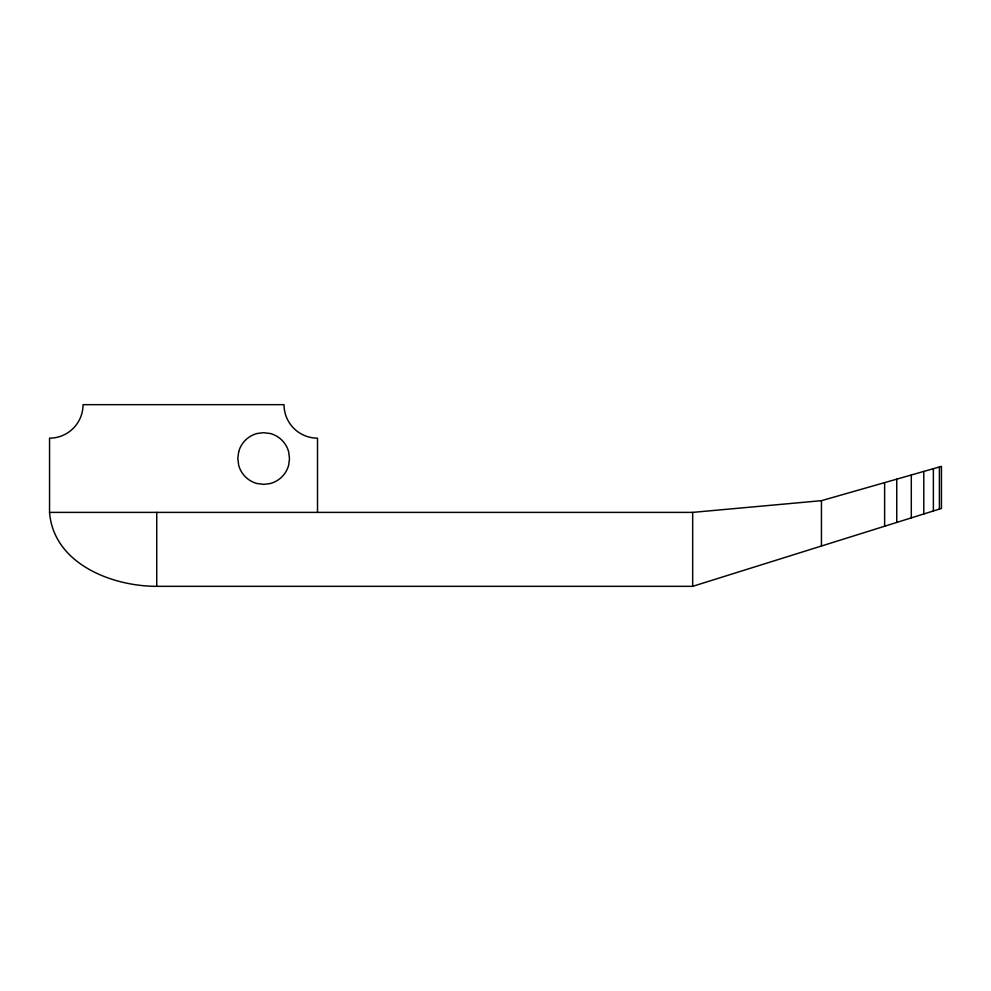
<?xml version="1.0" encoding="UTF-8"?>
<svg xmlns="http://www.w3.org/2000/svg" width="991" height="991" viewBox="0 0 991 991"><rect width="100%" height="100%" fill="white"/><g stroke="black" fill="none" stroke-linecap="round" stroke-linejoin="round"><path stroke-width="1.49" d="M49.55 512.384C53.601 563.693 111.735 586.325 156.739 586.338L692.672 586.338L941.45 508.445L941.45 466.377L821.452 500.678L692.672 512.384L49.55 512.384L49.55 438.158A33.496 33.496 0 0 0 83.046 404.662L284.021 404.662A33.496 33.496 0 0 0 317.516 438.158L317.516 512.384M939.394 466.972L939.394 509.089M933.373 468.693L933.373 510.972M923.785 471.431L923.785 513.982M911.299 474.999L911.299 517.884M896.756 479.161L896.756 522.443M884.629 482.617L884.629 526.233M821.452 500.678L821.452 546.016M692.672 512.384L692.672 586.338M156.739 512.384L156.739 586.338M238.67 451.822L237.815 458.288L238.67 465.213A25.877 25.877 0 0 0 256.966 483.509L263.891 484.364L270.357 483.509A25.877 25.877 0 0 0 288.654 465.213L289.496 458.746L288.654 451.822A25.877 25.877 0 0 0 270.357 433.525L263.433 432.683L256.966 433.525A25.877 25.877 0 0 0 238.67 451.822"/></g></svg>
